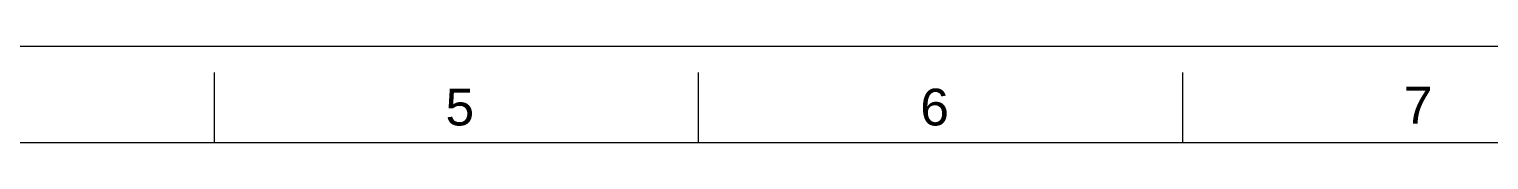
# Model space of a CAD drawing. Header units: millimetres. Extents: x 12315 to 13156, y 3748 to 4343.
# Drawn here: x 12696.9 to 12998.7, y 4323.1 to 4343.2 of the extents above; entities that cross this region are included whole.
import ezdxf

# ---------------------------------------------------------------- set-up
doc = ezdxf.new("R2010")
doc.units = ezdxf.units.MM
doc.layers.add('FORM', color=7, linetype='Continuous', lineweight=13)
doc.styles.get("Standard").update_dxf_attribs({"font": 'arial.ttf'})

msp = doc.modelspace()

# ---------------------------------------------------------------- linework, layer by layer
at = {"layer": 'FORM', "color": 7, "linetype": 'Continuous'}
for p, q in [((12314.69, 4343.16), (13155.69, 4343.16)), ((12735.19, 4323.13), (12735.19, 4337.69)), ((12835.3, 4323.13), (12835.3, 4337.69)), ((12935.42, 4323.13), (12935.42, 4337.69)), ((13135.66, 4323.13), (12334.71, 4323.13))]:
    msp.add_line(p, q, dxfattribs=at)

# ---------------------------------------------------------------- texts
at = {"layer": 'FORM', "color": 7, "linetype": 'Continuous', "char_height": 7.63, "attachment_point": 5}
for s, insert in [('5', (12785.94, 4330.48)), ('6', (12884.1, 4330.48)), ('7', (12984.05, 4330.93))]:
    msp.add_mtext_dynamic_manual_height_columns(s, width=50.0595, gutter_width=12.51, heights=[0], dxfattribs=dict(at, insert=insert))

doc.saveas('drawing.dxf')
